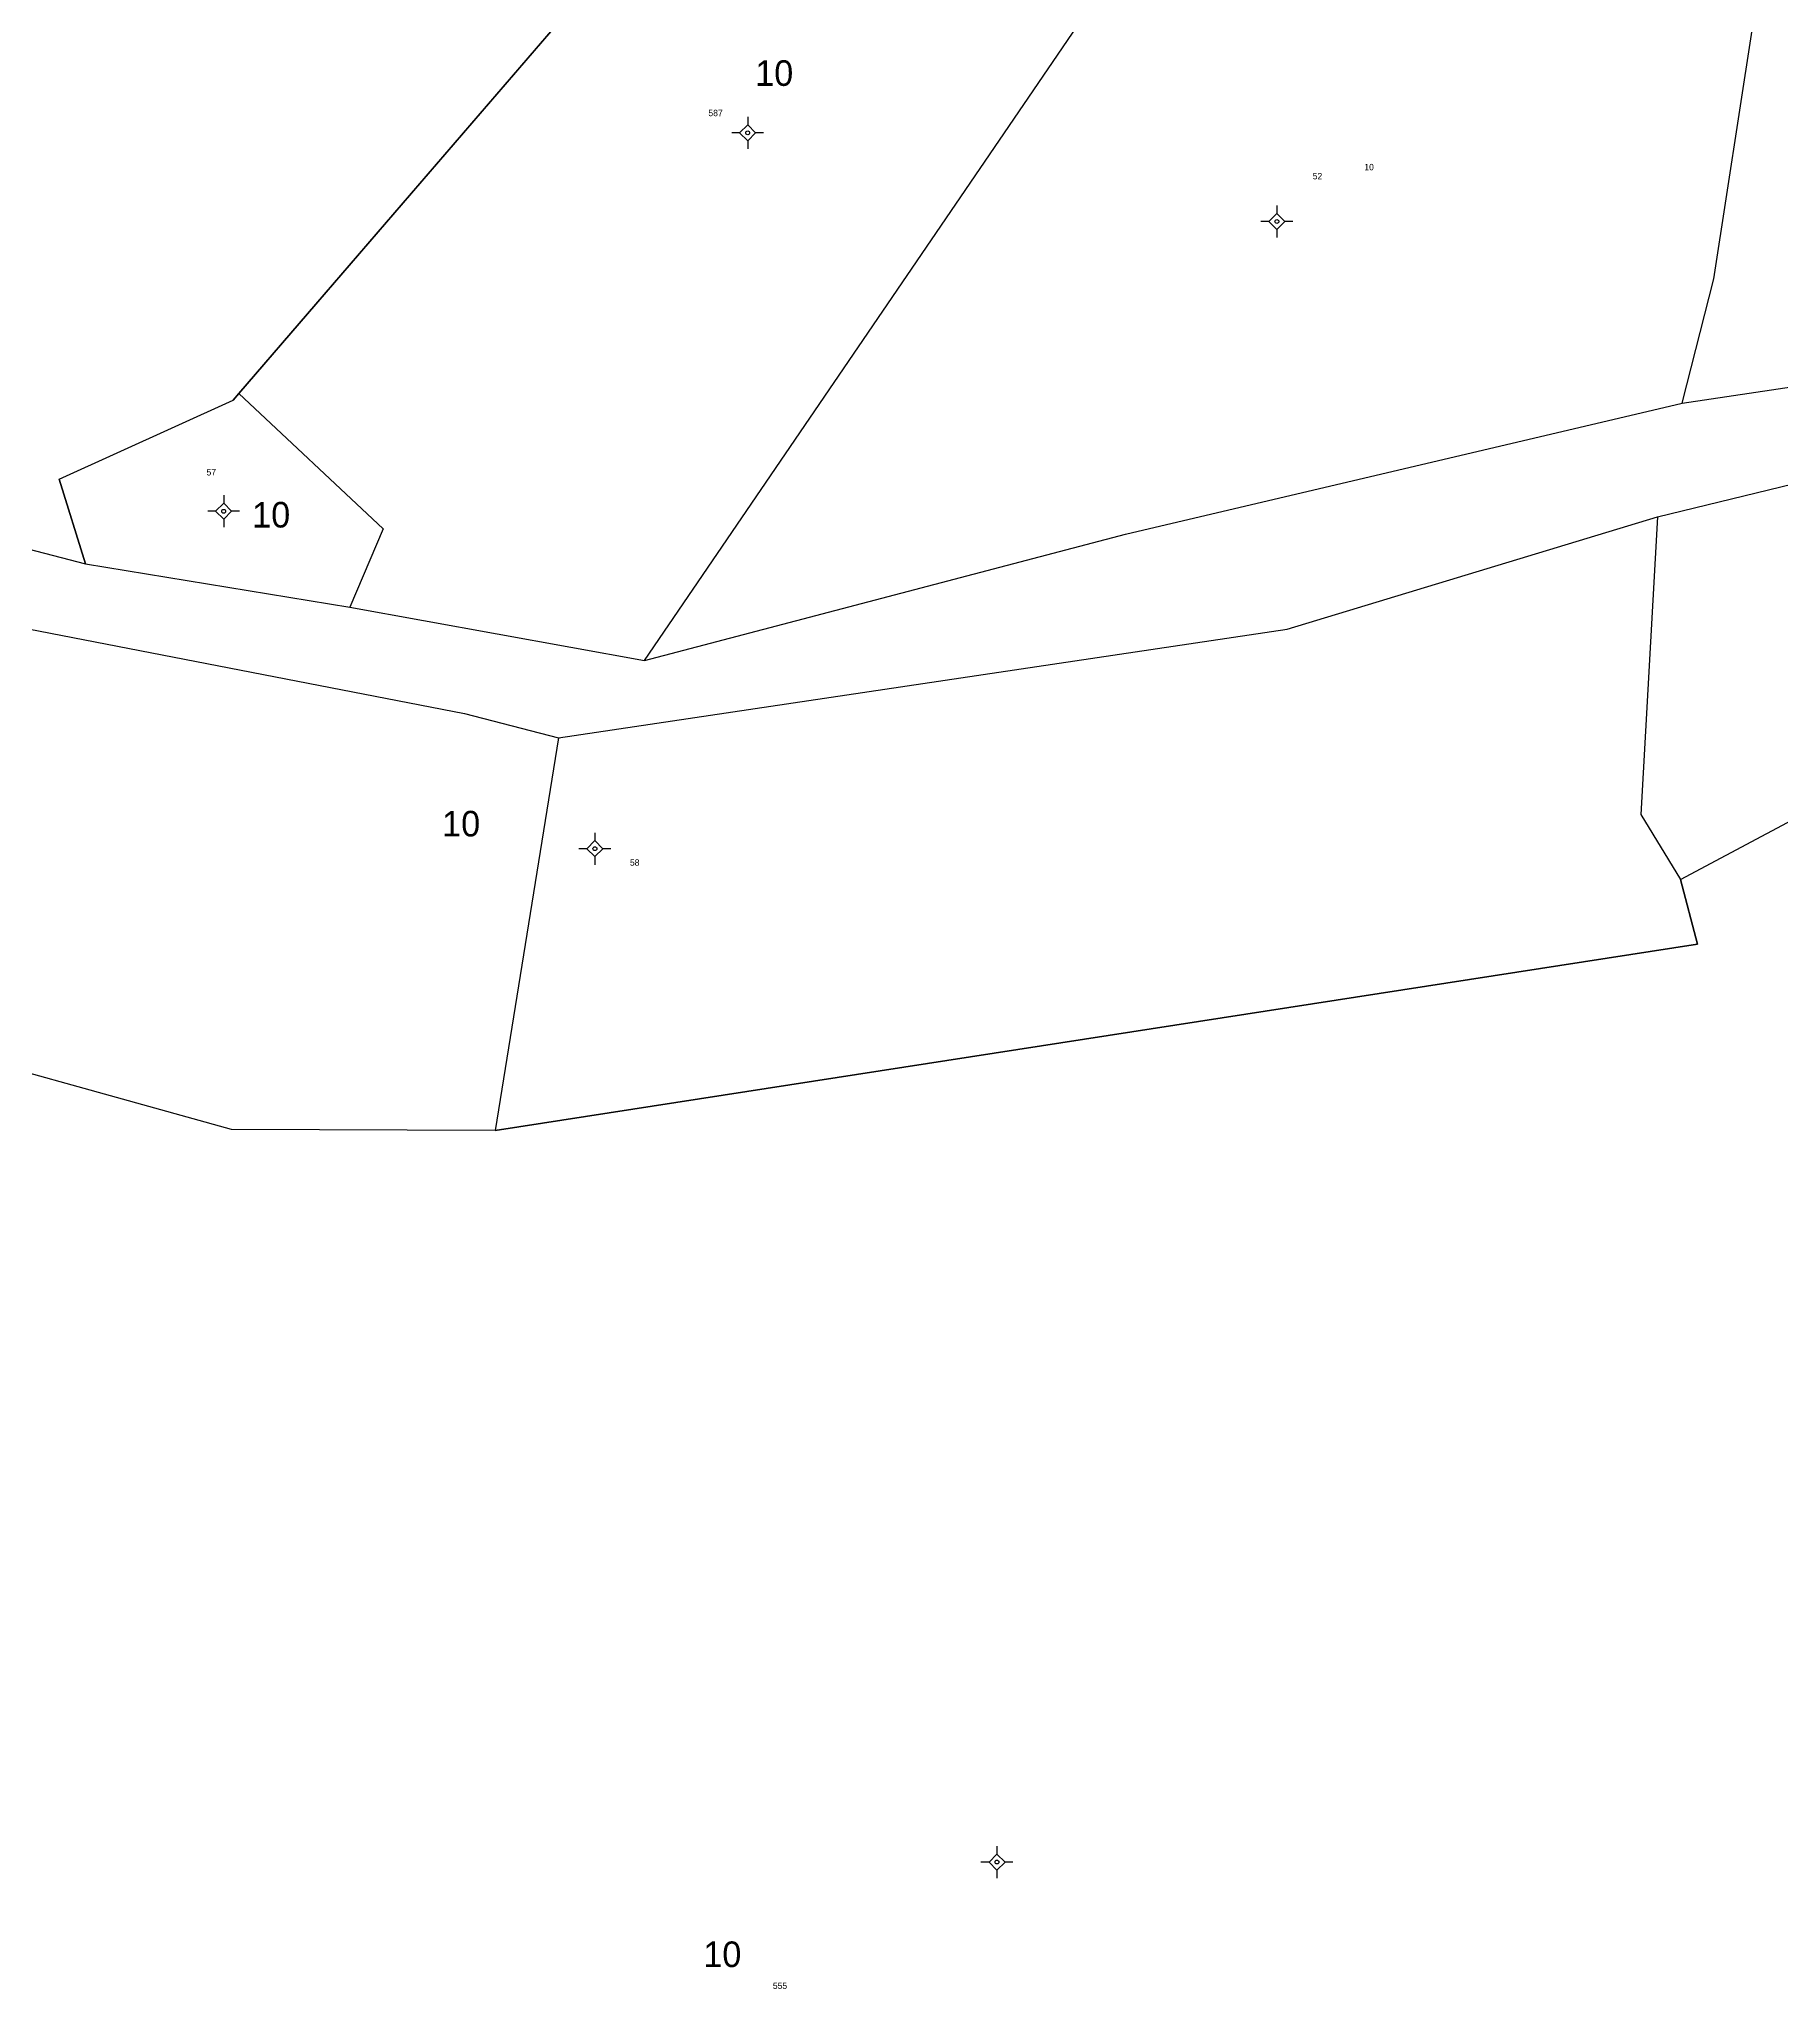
# Model space of a CAD drawing. Extents: x 530124 to 551589, y 1839482 to 1845671.
# Drawn here: x 550937.6 to 551073.9, y 1840084.9 to 1840237.4 of the extents above; entities that cross this region are included whole.
import ezdxf

# ---------------------------------------------------------------- set-up
doc = ezdxf.new("R2010")
doc.units = 0
for name, color, linetype in [('Level 10', 7, 'Continuous'), ('Level 11', 7, 'Continuous'), ('Level 14', 7, 'Continuous'), ('Level 22', 7, 'Continuous'), ('Level 6', 7, 'Continuous')]:
    doc.layers.add(name, color=color, linetype=linetype)

msp = doc.modelspace()

# ---------------------------------------------------------------- linework, layer by layer
at = {"layer": 'Level 10'}
for p, q in [((550953.24, 1840209.7), (551008.22, 1840273.51)), ((550984.97, 1840188.81), (551034.48, 1840261.36)), ((551066.13, 1840208.94), (551085.41, 1840211.8)), ((550941.25, 1840196.37), (550961.92, 1840192.98)), ((550961.92, 1840192.98), (550984.97, 1840188.81))]:
    msp.add_line(p, q, dxfattribs=at)
for points in [[(551064.21, 1840200.05), (551080.62, 1840204.03), (551095.01, 1840205.85), (551106.65, 1840212), (551125.67, 1840226.44), (551141.18, 1840228.65), (551164.34, 1840234.54), (551195.45, 1840236.72), (551207.82, 1840234.86), (551220.09, 1840228.11), (551247.69, 1840204.89), (551271.31, 1840187.38), (551307.65, 1840162.21)], [(551066.13, 1840208.94), (551068.63, 1840218.66), (551071.63, 1840238.11)], [(550831.16, 1840231.12), (550828.82, 1840230.91), (550849.83, 1840220.15), (550941.25, 1840196.37)], [(551066.02, 1840171.69), (551120.42, 1840200.68), (551139.55, 1840220.9), (551160.56, 1840219.39), (551162.7, 1840213.69), (551201.23, 1840214.87)], [(550941.25, 1840196.37), (550939.17, 1840202.98), (550952.78, 1840209.17), (550953.24, 1840209.7)], [(550953.24, 1840209.7), (550964.52, 1840199.1), (550961.92, 1840192.98)], [(550984.97, 1840188.81), (551022.59, 1840198.68), (551066.13, 1840208.94)], [(550906.08, 1840197.24), (550970.9, 1840184.66), (550978.24, 1840182.75), (551035.25, 1840191.27), (551064.21, 1840200.05)], [(551064.21, 1840200.05), (551062.9, 1840176.77), (551066.02, 1840171.69)], [(551066.02, 1840171.69), (551067.35, 1840166.62), (550973.3, 1840152.05), (550952.67, 1840152.13), (550896.77, 1840167.67)]]:
    msp.add_lwpolyline(points, dxfattribs=at)
at = {"layer": 'Level 11'}
for p, q in [((550993.04, 1840230.71), (550992.41, 1840230.08)), ((550993.04, 1840231.33), (550993.04, 1840230.71)), ((550993.66, 1840230.08), (550993.04, 1840230.71)), ((550992.41, 1840230.08), (550991.79, 1840230.08)), ((550992.41, 1840230.08), (550993.04, 1840229.46)), ((550993.04, 1840229.46), (550993.66, 1840230.08)), ((550993.04, 1840229.46), (550993.04, 1840228.83)), ((550994.29, 1840230.08), (550993.66, 1840230.08)), ((551033.82, 1840223.14), (551033.19, 1840223.14)), ((551034.44, 1840223.76), (551033.82, 1840223.14)), ((551033.82, 1840223.14), (551034.44, 1840222.51)), ((551034.44, 1840224.39), (551034.44, 1840223.76)), ((551035.07, 1840223.14), (551034.44, 1840223.76)), ((551034.44, 1840222.51), (551035.07, 1840223.14)), ((551035.69, 1840223.14), (551035.07, 1840223.14)), ((551034.44, 1840222.51), (551034.44, 1840221.89)), ((550952.05, 1840201.73), (550952.05, 1840201.11)), ((550951.42, 1840200.48), (550950.8, 1840200.48)), ((550952.05, 1840201.11), (550951.42, 1840200.48)), ((550951.42, 1840200.48), (550952.05, 1840199.86)), ((550952.67, 1840200.48), (550952.05, 1840201.11)), ((550952.05, 1840199.86), (550952.67, 1840200.48)), ((550953.3, 1840200.48), (550952.67, 1840200.48)), ((550952.05, 1840199.86), (550952.05, 1840199.23)), ((550981.09, 1840174.72), (550980.47, 1840174.09)), ((550981.09, 1840175.34), (550981.09, 1840174.72)), ((550981.72, 1840174.09), (550981.09, 1840174.72)), ((550980.47, 1840174.09), (550979.84, 1840174.09)), ((550980.47, 1840174.09), (550981.09, 1840173.47)), ((550981.09, 1840173.47), (550981.72, 1840174.09)), ((550981.09, 1840173.47), (550981.09, 1840172.84)), ((550982.34, 1840174.09), (550981.72, 1840174.09)), ((551012.54, 1840095.46), (551011.92, 1840094.84)), ((551012.54, 1840096.09), (551012.54, 1840095.46)), ((551013.17, 1840094.84), (551012.54, 1840095.46)), ((551011.92, 1840094.84), (551011.29, 1840094.84)), ((551011.92, 1840094.84), (551012.54, 1840094.21)), ((551012.54, 1840094.21), (551013.17, 1840094.84)), ((551012.54, 1840094.21), (551012.54, 1840093.59)), ((551013.79, 1840094.84), (551013.17, 1840094.84))]:
    msp.add_line(p, q, dxfattribs=at)
for centre in [(550993.04, 1840230.08), (551034.44, 1840223.14), (550952.05, 1840200.48), (550981.09, 1840174.09), (551012.54, 1840094.84)]:
    msp.add_circle(centre, 0.15, dxfattribs=at)
at = {"layer": 'Level 22'}
for points in [[(551008.22, 1840273.51), (550953.24, 1840209.7)], [(550984.97, 1840188.81), (551022.59, 1840198.68), (551066.13, 1840208.94), (551068.63, 1840218.66), (551071.63, 1840238.11)], [(551064.21, 1840200.05), (551080.62, 1840204.03), (551095.01, 1840205.85), (551106.65, 1840212), (551125.67, 1840226.44), (551141.18, 1840228.65), (551164.34, 1840234.54), (551195.45, 1840236.72), (551207.82, 1840234.86), (551220.09, 1840228.11), (551247.69, 1840204.89), (551271.31, 1840187.38), (551307.65, 1840162.21)], [(551066.02, 1840171.69), (551120.42, 1840200.68), (551139.55, 1840220.9), (551160.56, 1840219.39), (551162.7, 1840213.69), (551201.23, 1840214.87), (551249.66, 1840186.6), (551303.54, 1840154.39)], [(550953.24, 1840209.7), (550952.78, 1840209.17)], [(550953.24, 1840209.7), (550964.52, 1840199.1), (550961.92, 1840192.98)], [(550939.17, 1840202.98), (550952.78, 1840209.17)], [(550939.17, 1840202.98), (550941.25, 1840196.37)], [(550978.24, 1840182.75), (551035.25, 1840191.27), (551064.21, 1840200.05)], [(551064.21, 1840200.05), (551062.9, 1840176.77), (551066.02, 1840171.69)], [(550973.3, 1840152.05), (550952.67, 1840152.13), (550896.77, 1840167.67), (550906.08, 1840197.24)], [(550906.08, 1840197.24), (550970.9, 1840184.66), (550978.24, 1840182.75)], [(550941.25, 1840196.37), (550961.92, 1840192.98)], [(550961.92, 1840192.98), (550984.97, 1840188.81)], [(550978.24, 1840182.75), (550973.3, 1840152.05)], [(550973.3, 1840152.05), (551067.35, 1840166.62), (551066.02, 1840171.69)]]:
    msp.add_lwpolyline(points, dxfattribs=at)

# ---------------------------------------------------------------- texts
at = {"layer": 'Level 14'}
for height, p in [(2, (550993.63, 1840233.75)), (0.5, (551041.28, 1840227.15)), (2, (550954.28, 1840199.21)), (2, (550969.14, 1840175.05)), (2, (550989.57, 1840086.63))]:
    msp.add_text('10', height=height, dxfattribs=at).set_placement(p)
at = {"layer": 'Level 6'}
for s, p in [('587', (550989.97, 1840231.38)), ('52', (551037.24, 1840226.44)), ('57', (550950.71, 1840203.28)), ('58', (550983.83, 1840172.76)), ('555', (550995.01, 1840084.92))]:
    msp.add_text(s, height=0.5, dxfattribs=at).set_placement(p)

doc.saveas('drawing.dxf')
